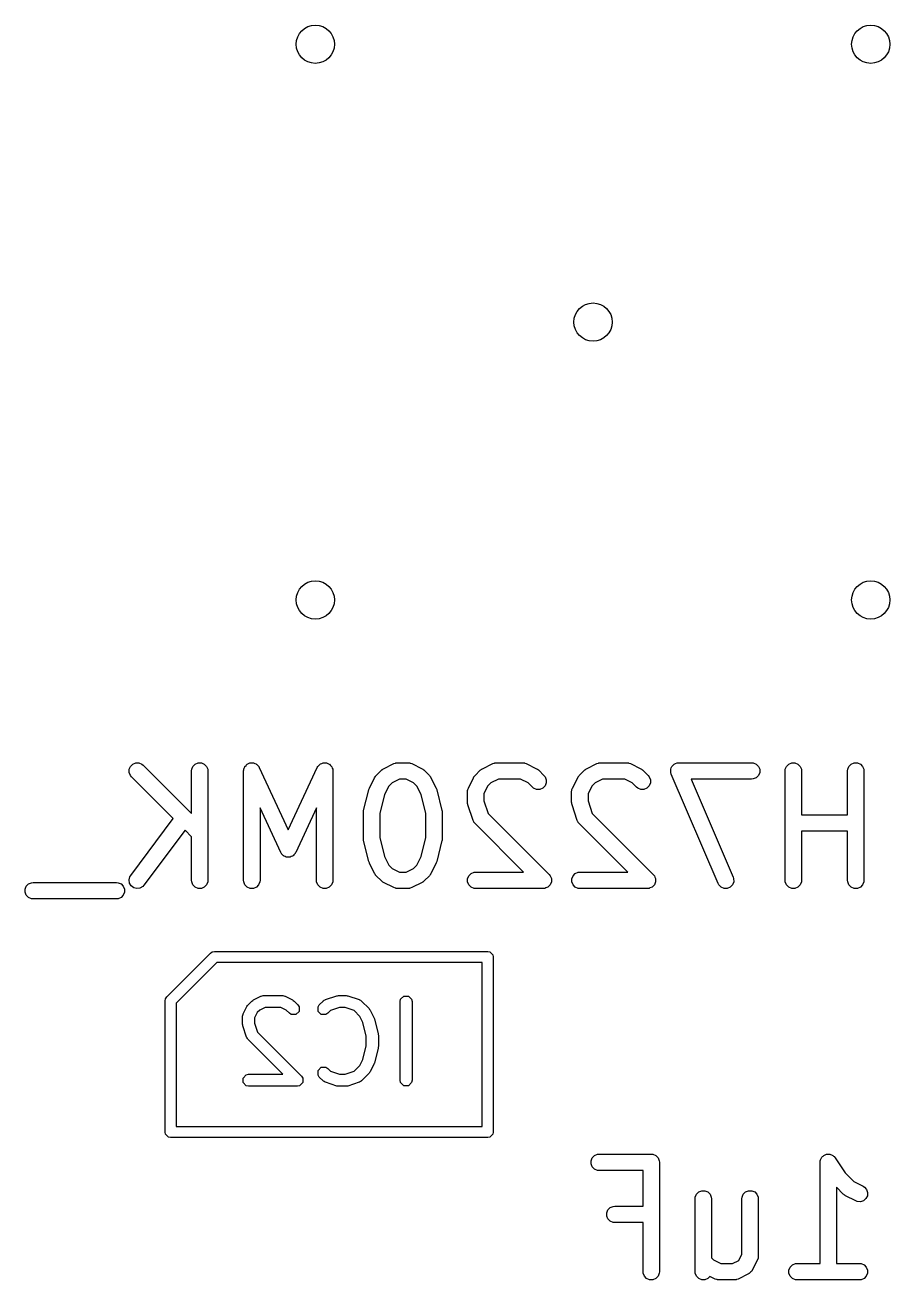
# Model space of a CAD drawing. Extents: x -0.11 to 0.86, y -0.11 to 1.31.
# Drawn here: x 0.1955 to 0.5069, y 0.8553 to 1.3069 of the extents above; entities that cross this region are included whole.
import ezdxf

# ---------------------------------------------------------------- set-up
doc = ezdxf.new("R2010")
doc.units = 0
doc.header["$MEASUREMENT"] = 0
doc.layers.add('BLACK', color=7, linetype='CONTINUOUS')

msp = doc.modelspace()

# ---------------------------------------------------------------- linework, layer by layer
at = {"layer": 'BLACK', "linetype": 'CONTINUOUS'}
for p, q in [((0.23299, 1.03904), (0.23343, 1.0401)), ((0.23299, 1.03789), (0.23299, 1.03904)), ((0.23343, 1.0401), (0.23424, 1.04092)), ((0.23424, 1.04092), (0.23531, 1.04136)), ((0.23531, 1.04136), (0.23646, 1.04136)), ((0.23646, 1.04136), (0.23752, 1.04092)), ((0.23752, 1.04092), (0.23797, 1.04055)), ((0.23797, 1.04055), (0.25543, 1.0231)), ((0.25543, 1.03846), (0.25549, 1.03904)), ((0.25549, 1.03904), (0.25593, 1.0401)), ((0.25593, 1.0401), (0.25674, 1.04092)), ((0.25674, 1.04092), (0.25781, 1.04136)), ((0.25781, 1.04136), (0.25896, 1.04136)), ((0.25896, 1.04136), (0.26002, 1.04092)), ((0.26002, 1.04092), (0.26084, 1.0401)), ((0.26084, 1.0401), (0.26128, 1.03904)), ((0.26128, 1.03904), (0.26133, 1.03846)), ((0.27418, 1.03846), (0.27421, 1.03884)), ((0.27421, 1.03891), (0.27422, 1.03895)), ((0.27421, 1.03884), (0.27421, 1.03891)), ((0.27422, 1.03895), (0.27423, 1.03904)), ((0.27423, 1.03904), (0.27443, 1.03951)), ((0.27443, 1.03951), (0.2746, 1.03999)), ((0.2746, 1.03999), (0.27465, 1.04004)), ((0.27465, 1.04004), (0.27467, 1.0401)), ((0.27467, 1.0401), (0.27504, 1.04047)), ((0.27504, 1.04047), (0.27538, 1.04084)), ((0.27538, 1.04084), (0.27544, 1.04087)), ((0.27544, 1.04087), (0.27549, 1.04092)), ((0.27549, 1.04092), (0.27596, 1.04112)), ((0.27596, 1.04112), (0.27643, 1.04133)), ((0.27643, 1.04133), (0.27649, 1.04133)), ((0.27649, 1.04133), (0.27655, 1.04136)), ((0.27655, 1.04136), (0.27707, 1.04136)), ((0.27707, 1.04136), (0.27758, 1.04138)), ((0.27758, 1.04138), (0.27764, 1.04136)), ((0.27764, 1.04136), (0.27771, 1.04136)), ((0.27771, 1.04136), (0.27818, 1.04116)), ((0.27818, 1.04116), (0.27866, 1.04099)), ((0.27866, 1.04099), (0.27871, 1.04094)), ((0.27871, 1.04094), (0.27877, 1.04092)), ((0.27877, 1.04092), (0.27913, 1.04056)), ((0.27913, 1.04056), (0.27951, 1.04021)), ((0.27951, 1.04021), (0.27956, 1.04013)), ((0.27956, 1.04013), (0.27958, 1.0401)), ((0.27958, 1.0401), (0.27961, 1.04004)), ((0.27961, 1.04004), (0.2798, 1.03971)), ((0.2798, 1.03971), (0.29025, 1.01732)), ((0.29025, 1.01732), (0.3007, 1.03971)), ((0.3007, 1.03971), (0.30089, 1.04004)), ((0.30089, 1.04004), (0.30092, 1.0401)), ((0.30092, 1.0401), (0.30095, 1.04013)), ((0.30095, 1.04013), (0.30099, 1.04021)), ((0.30099, 1.04021), (0.30137, 1.04056)), ((0.30137, 1.04056), (0.30174, 1.04092)), ((0.30174, 1.04092), (0.3018, 1.04094)), ((0.3018, 1.04094), (0.30184, 1.04099)), ((0.30184, 1.04099), (0.30233, 1.04116)), ((0.30233, 1.04116), (0.3028, 1.04136)), ((0.3028, 1.04136), (0.30287, 1.04136)), ((0.30287, 1.04136), (0.30293, 1.04138)), ((0.30293, 1.04138), (0.30344, 1.04136)), ((0.30344, 1.04136), (0.30395, 1.04136)), ((0.30395, 1.04136), (0.30401, 1.04133)), ((0.30401, 1.04133), (0.30408, 1.04133)), ((0.30408, 1.04133), (0.30454, 1.04111)), ((0.30454, 1.04111), (0.30502, 1.04092)), ((0.30502, 1.04092), (0.30506, 1.04087)), ((0.30506, 1.04087), (0.30512, 1.04084)), ((0.30512, 1.04084), (0.30547, 1.04047)), ((0.30547, 1.04047), (0.30583, 1.0401)), ((0.30583, 1.0401), (0.30586, 1.04004)), ((0.30586, 1.04004), (0.3059, 1.03999)), ((0.3059, 1.03999), (0.30608, 1.03951)), ((0.30608, 1.03951), (0.30627, 1.03904)), ((0.30627, 1.03904), (0.30628, 1.03895)), ((0.30628, 1.03895), (0.30629, 1.03891)), ((0.30629, 1.03891), (0.30629, 1.03884)), ((0.30629, 1.03884), (0.30633, 1.03846)), ((0.32378, 1.03868), (0.32401, 1.03886)), ((0.32401, 1.03886), (0.32406, 1.03892)), ((0.32406, 1.03892), (0.32415, 1.03898)), ((0.32415, 1.03898), (0.32423, 1.03904)), ((0.32423, 1.03904), (0.3243, 1.03907)), ((0.3243, 1.03907), (0.32455, 1.03923)), ((0.32455, 1.03923), (0.3283, 1.0411)), ((0.3283, 1.0411), (0.32884, 1.04131)), ((0.32884, 1.04131), (0.32895, 1.04132)), ((0.32895, 1.04132), (0.32905, 1.04136)), ((0.32905, 1.04136), (0.32962, 1.04142)), ((0.32962, 1.04142), (0.33337, 1.04142)), ((0.33337, 1.04142), (0.33395, 1.04136)), ((0.33395, 1.04136), (0.33405, 1.04132)), ((0.33405, 1.04132), (0.33415, 1.04131)), ((0.33415, 1.04131), (0.33469, 1.0411)), ((0.33469, 1.0411), (0.33844, 1.03923)), ((0.33844, 1.03923), (0.33869, 1.03907)), ((0.33869, 1.03907), (0.33876, 1.03904)), ((0.33876, 1.03904), (0.33884, 1.03898)), ((0.33884, 1.03898), (0.33893, 1.03892)), ((0.33893, 1.03892), (0.33898, 1.03886)), ((0.33898, 1.03886), (0.33921, 1.03868)), ((0.35941, 1.03868), (0.35963, 1.03886)), ((0.35963, 1.03886), (0.35968, 1.03892)), ((0.35968, 1.03892), (0.35977, 1.03898)), ((0.35977, 1.03898), (0.35985, 1.03904)), ((0.35985, 1.03904), (0.35992, 1.03907)), ((0.35992, 1.03907), (0.36017, 1.03923)), ((0.36017, 1.03923), (0.36392, 1.0411)), ((0.36392, 1.0411), (0.36446, 1.04131)), ((0.36446, 1.04131), (0.36457, 1.04132)), ((0.36457, 1.04132), (0.36467, 1.04136)), ((0.36467, 1.04136), (0.36524, 1.04142)), ((0.36524, 1.04142), (0.37462, 1.04142)), ((0.37462, 1.04142), (0.37519, 1.04136)), ((0.37519, 1.04136), (0.37529, 1.04132)), ((0.37529, 1.04132), (0.3754, 1.04131)), ((0.3754, 1.04131), (0.37594, 1.0411)), ((0.37594, 1.0411), (0.37969, 1.03923)), ((0.37969, 1.03923), (0.37993, 1.03907)), ((0.37993, 1.03907), (0.38001, 1.03904)), ((0.38001, 1.03904), (0.38009, 1.03898)), ((0.38009, 1.03898), (0.38018, 1.03892)), ((0.38018, 1.03892), (0.38023, 1.03886)), ((0.38023, 1.03886), (0.38045, 1.03868)), ((0.3969, 1.03868), (0.39713, 1.03886)), ((0.39713, 1.03886), (0.39718, 1.03892)), ((0.39718, 1.03892), (0.39727, 1.03898)), ((0.39727, 1.03898), (0.39735, 1.03904)), ((0.39735, 1.03904), (0.39742, 1.03907)), ((0.39742, 1.03907), (0.39767, 1.03923)), ((0.39767, 1.03923), (0.40142, 1.0411)), ((0.40142, 1.0411), (0.40196, 1.04131)), ((0.40196, 1.04131), (0.40206, 1.04132)), ((0.40206, 1.04132), (0.40216, 1.04136)), ((0.40216, 1.04136), (0.40274, 1.04142)), ((0.40274, 1.04142), (0.41211, 1.04142)), ((0.41211, 1.04142), (0.41269, 1.04136)), ((0.41269, 1.04136), (0.41279, 1.04132)), ((0.41279, 1.04132), (0.41289, 1.04131)), ((0.41289, 1.04131), (0.41343, 1.0411)), ((0.41343, 1.0411), (0.41718, 1.03923)), ((0.41718, 1.03923), (0.41743, 1.03907)), ((0.41743, 1.03907), (0.4175, 1.03904)), ((0.4175, 1.03904), (0.41758, 1.03898)), ((0.41758, 1.03898), (0.41767, 1.03892)), ((0.41767, 1.03892), (0.41772, 1.03886)), ((0.41772, 1.03886), (0.41795, 1.03868)), ((0.42796, 1.03904), (0.42818, 1.03956)), ((0.42796, 1.03902), (0.42796, 1.03904)), ((0.42796, 1.039), (0.42796, 1.03902)), ((0.42796, 1.03845), (0.42796, 1.039)), ((0.42818, 1.03956), (0.42838, 1.04007)), ((0.42838, 1.04007), (0.4284, 1.04009)), ((0.4284, 1.0401), (0.4288, 1.0405)), ((0.4284, 1.04009), (0.4284, 1.0401)), ((0.4288, 1.0405), (0.42919, 1.0409)), ((0.42919, 1.0409), (0.42921, 1.04091)), ((0.42921, 1.04091), (0.42922, 1.04092)), ((0.42922, 1.04092), (0.42974, 1.04113)), ((0.42974, 1.04113), (0.43025, 1.04135)), ((0.43025, 1.04135), (0.43027, 1.04135)), ((0.43027, 1.04135), (0.43028, 1.04136)), ((0.43028, 1.04136), (0.43086, 1.04142)), ((0.43086, 1.04142), (0.45711, 1.04142)), ((0.45711, 1.04142), (0.45768, 1.04136)), ((0.45768, 1.04136), (0.45875, 1.04092)), ((0.45875, 1.04092), (0.45956, 1.0401)), ((0.45956, 1.0401), (0.46, 1.03904)), ((0.46, 1.03904), (0.46, 1.03789)), ((0.46915, 1.03846), (0.46921, 1.03904)), ((0.46921, 1.03904), (0.46965, 1.0401)), ((0.46965, 1.0401), (0.47046, 1.04092)), ((0.47046, 1.04092), (0.47153, 1.04136)), ((0.47153, 1.04136), (0.47268, 1.04136)), ((0.47268, 1.04136), (0.47375, 1.04092)), ((0.47375, 1.04092), (0.47456, 1.0401)), ((0.47456, 1.0401), (0.475, 1.03904)), ((0.475, 1.03904), (0.47506, 1.03846)), ((0.49165, 1.03846), (0.49171, 1.03904)), ((0.49171, 1.03904), (0.49215, 1.0401)), ((0.49215, 1.0401), (0.49296, 1.04092)), ((0.49296, 1.04092), (0.49403, 1.04136)), ((0.49403, 1.04136), (0.49518, 1.04136)), ((0.49518, 1.04136), (0.49624, 1.04092)), ((0.49624, 1.04092), (0.49706, 1.0401)), ((0.49706, 1.0401), (0.4975, 1.03904)), ((0.4975, 1.03904), (0.49755, 1.03846)), ((0.23343, 1.03682), (0.23299, 1.03789)), ((0.2338, 1.03638), (0.23343, 1.03682)), ((0.24886, 1.02131), (0.2338, 1.03638)), ((0.25543, 1.0231), (0.25543, 1.03846)), ((0.26133, 1.03846), (0.26133, 0.99909)), ((0.27418, 0.99909), (0.27418, 1.03846)), ((0.30633, 1.03846), (0.30633, 0.99909)), ((0.31948, 1.03229), (0.32136, 1.03603)), ((0.32136, 1.03603), (0.32151, 1.03628)), ((0.32151, 1.03628), (0.32154, 1.03635)), ((0.32154, 1.03635), (0.32161, 1.03644)), ((0.32161, 1.03644), (0.32167, 1.03652)), ((0.32167, 1.03652), (0.32172, 1.03658)), ((0.32172, 1.03658), (0.32191, 1.0368)), ((0.32191, 1.0368), (0.32378, 1.03868)), ((0.33032, 1.03551), (0.32762, 1.03416)), ((0.33267, 1.03551), (0.33032, 1.03551)), ((0.33537, 1.03416), (0.33267, 1.03551)), ((0.33921, 1.03868), (0.34108, 1.0368)), ((0.34108, 1.0368), (0.34127, 1.03658)), ((0.34127, 1.03658), (0.34133, 1.03652)), ((0.34133, 1.03652), (0.34138, 1.03644)), ((0.34138, 1.03644), (0.34145, 1.03635)), ((0.34145, 1.03635), (0.34148, 1.03628)), ((0.34148, 1.03628), (0.34164, 1.03603)), ((0.34164, 1.03603), (0.34351, 1.03229)), ((0.3551, 1.03229), (0.35698, 1.03603)), ((0.35698, 1.03603), (0.35713, 1.03628)), ((0.35713, 1.03628), (0.35716, 1.03635)), ((0.35716, 1.03635), (0.35723, 1.03644)), ((0.35723, 1.03644), (0.35729, 1.03652)), ((0.35729, 1.03652), (0.35734, 1.03658)), ((0.35734, 1.03658), (0.35753, 1.0368)), ((0.35753, 1.0368), (0.35941, 1.03868)), ((0.36594, 1.03551), (0.36324, 1.03416)), ((0.37392, 1.03551), (0.36594, 1.03551)), ((0.37662, 1.03416), (0.37392, 1.03551)), ((0.38045, 1.03868), (0.38233, 1.0368)), ((0.38233, 1.0368), (0.3827, 1.03635)), ((0.3827, 1.03635), (0.38314, 1.03529)), ((0.38314, 1.03529), (0.38314, 1.03414)), ((0.3926, 1.03229), (0.39447, 1.03603)), ((0.39447, 1.03603), (0.39463, 1.03628)), ((0.39463, 1.03628), (0.39466, 1.03635)), ((0.39466, 1.03635), (0.39473, 1.03644)), ((0.39473, 1.03644), (0.39478, 1.03652)), ((0.39478, 1.03652), (0.39484, 1.03658)), ((0.39484, 1.03658), (0.39503, 1.0368)), ((0.39503, 1.0368), (0.3969, 1.03868)), ((0.40344, 1.03551), (0.40074, 1.03416)), ((0.41142, 1.03551), (0.40344, 1.03551)), ((0.41411, 1.03416), (0.41142, 1.03551)), ((0.41795, 1.03868), (0.41982, 1.0368)), ((0.41982, 1.0368), (0.42019, 1.03635)), ((0.42019, 1.03635), (0.42063, 1.03529)), ((0.42063, 1.03529), (0.42063, 1.03414)), ((0.42796, 1.03789), (0.42796, 1.03845)), ((0.42797, 1.03787), (0.42796, 1.03789)), ((0.42797, 1.03785), (0.42797, 1.03787)), ((0.42815, 1.0373), (0.42797, 1.03785)), ((0.44502, 0.99793), (0.42815, 1.0373)), ((0.45711, 1.03551), (0.43534, 1.03551)), ((0.43534, 1.03551), (0.45045, 1.00026)), ((0.45768, 1.03557), (0.45711, 1.03551)), ((0.45875, 1.03601), (0.45768, 1.03557)), ((0.45956, 1.03682), (0.45875, 1.03601)), ((0.46, 1.03789), (0.45956, 1.03682)), ((0.46915, 0.99909), (0.46915, 1.03846)), ((0.47506, 1.03846), (0.47506, 1.02267)), ((0.49165, 1.02267), (0.49165, 1.03846)), ((0.49755, 1.03846), (0.49755, 0.99909)), ((0.31738, 1.02418), (0.31926, 1.03168)), ((0.31926, 1.03168), (0.31927, 1.03172)), ((0.31927, 1.03172), (0.31928, 1.03174)), ((0.31928, 1.03174), (0.31937, 1.03198)), ((0.31937, 1.03198), (0.31945, 1.03223)), ((0.31945, 1.03223), (0.31947, 1.03224)), ((0.31947, 1.03224), (0.31948, 1.03229)), ((0.32491, 1.02993), (0.3232, 1.0231)), ((0.32642, 1.03297), (0.32491, 1.02993)), ((0.32762, 1.03416), (0.32642, 1.03297)), ((0.33657, 1.03297), (0.33537, 1.03416)), ((0.33808, 1.02993), (0.33657, 1.03297)), ((0.33979, 1.0231), (0.33808, 1.02993)), ((0.34351, 1.03229), (0.34353, 1.03224)), ((0.34353, 1.03224), (0.34354, 1.03223)), ((0.34354, 1.03223), (0.34363, 1.03198)), ((0.34363, 1.03198), (0.34372, 1.03174)), ((0.34372, 1.03174), (0.34372, 1.03172)), ((0.34372, 1.03172), (0.34374, 1.03168)), ((0.34374, 1.03168), (0.34561, 1.02418)), ((0.35479, 1.03096), (0.35485, 1.03154)), ((0.35479, 1.02722), (0.35479, 1.03096)), ((0.35485, 1.03154), (0.35489, 1.03164)), ((0.35489, 1.03164), (0.3549, 1.03174)), ((0.3549, 1.03174), (0.3551, 1.03229)), ((0.36205, 1.03297), (0.3607, 1.03027)), ((0.3607, 1.03027), (0.3607, 1.02769)), ((0.36324, 1.03416), (0.36205, 1.03297)), ((0.37815, 1.03263), (0.37662, 1.03416)), ((0.3786, 1.03226), (0.37815, 1.03263)), ((0.37966, 1.03182), (0.3786, 1.03226)), ((0.38082, 1.03182), (0.37966, 1.03182)), ((0.38188, 1.03226), (0.38082, 1.03182)), ((0.3827, 1.03307), (0.38188, 1.03226)), ((0.38314, 1.03414), (0.3827, 1.03307)), ((0.39229, 1.03096), (0.39234, 1.03154)), ((0.39229, 1.02722), (0.39229, 1.03096)), ((0.39234, 1.03154), (0.39238, 1.03164)), ((0.39238, 1.03164), (0.39239, 1.03174)), ((0.39239, 1.03174), (0.3926, 1.03229)), ((0.39954, 1.03297), (0.39819, 1.03027)), ((0.39819, 1.03027), (0.39819, 1.02769)), ((0.40074, 1.03416), (0.39954, 1.03297)), ((0.41565, 1.03263), (0.41411, 1.03416)), ((0.4161, 1.03226), (0.41565, 1.03263)), ((0.41716, 1.03182), (0.4161, 1.03226)), ((0.41831, 1.03182), (0.41716, 1.03182)), ((0.41938, 1.03226), (0.41831, 1.03182)), ((0.42019, 1.03307), (0.41938, 1.03226)), ((0.42063, 1.03414), (0.42019, 1.03307)), ((0.28758, 1.00909), (0.28008, 1.02515)), ((0.28008, 1.02515), (0.28008, 0.99909)), ((0.30042, 1.02515), (0.29293, 1.00909)), ((0.30042, 0.99909), (0.30042, 1.02515)), ((0.35482, 1.02692), (0.35479, 1.02722)), ((0.35481, 1.02685), (0.35482, 1.02692)), ((0.35484, 1.02674), (0.35481, 1.02685)), ((0.35485, 1.02664), (0.35484, 1.02674)), ((0.35488, 1.02657), (0.35485, 1.02664)), ((0.35494, 1.02628), (0.35488, 1.02657)), ((0.35682, 1.02066), (0.35494, 1.02628)), ((0.3607, 1.02769), (0.3622, 1.02319)), ((0.39232, 1.02692), (0.39229, 1.02722)), ((0.39231, 1.02685), (0.39232, 1.02692)), ((0.39233, 1.02674), (0.39231, 1.02685)), ((0.39234, 1.02664), (0.39233, 1.02674)), ((0.39237, 1.02657), (0.39234, 1.02664)), ((0.39244, 1.02628), (0.39237, 1.02657)), ((0.39431, 1.02066), (0.39244, 1.02628)), ((0.39819, 1.02769), (0.39969, 1.02319)), ((0.23352, 1.00087), (0.24886, 1.02131)), ((0.3173, 1.02361), (0.31733, 1.02382)), ((0.31731, 1.02357), (0.3173, 1.02361)), ((0.3173, 1.02347), (0.31731, 1.02357)), ((0.3173, 1.01409), (0.3173, 1.02347)), ((0.31733, 1.02382), (0.31735, 1.02404)), ((0.31735, 1.02404), (0.31737, 1.02408)), ((0.31737, 1.02408), (0.31738, 1.02418)), ((0.3232, 1.0231), (0.3232, 1.01446)), ((0.33979, 1.01446), (0.33979, 1.0231)), ((0.34561, 1.02418), (0.34563, 1.02408)), ((0.34563, 1.02408), (0.34564, 1.02404)), ((0.34564, 1.02404), (0.34566, 1.02382)), ((0.34566, 1.02382), (0.34569, 1.02361)), ((0.34569, 1.02361), (0.34569, 1.02357)), ((0.34569, 1.02357), (0.3457, 1.02347)), ((0.3457, 1.02347), (0.3457, 1.01409)), ((0.35705, 1.02013), (0.35682, 1.02066)), ((0.3622, 1.02319), (0.3842, 1.00118)), ((0.39455, 1.02013), (0.39431, 1.02066)), ((0.39969, 1.02319), (0.4217, 1.00118)), ((0.47506, 1.02267), (0.49165, 1.02267)), ((0.25308, 1.0171), (0.23825, 0.99732)), ((0.25543, 1.01474), (0.25308, 1.0171)), ((0.35712, 1.02005), (0.35705, 1.02013)), ((0.35716, 1.01995), (0.35712, 1.02005)), ((0.35753, 1.0195), (0.35716, 1.01995)), ((0.37499, 1.00205), (0.35753, 1.0195)), ((0.39462, 1.02005), (0.39455, 1.02013)), ((0.39466, 1.01995), (0.39462, 1.02005)), ((0.39503, 1.0195), (0.39466, 1.01995)), ((0.41248, 1.00205), (0.39503, 1.0195)), ((0.49165, 1.01676), (0.47506, 1.01676)), ((0.47506, 1.01676), (0.47506, 0.99909)), ((0.49165, 0.99909), (0.49165, 1.01676)), ((0.25543, 0.99909), (0.25543, 1.01474)), ((0.31731, 1.01399), (0.3173, 1.01409)), ((0.3173, 1.01395), (0.31731, 1.01399)), ((0.31733, 1.01373), (0.3173, 1.01395)), ((0.31735, 1.01352), (0.31733, 1.01373)), ((0.31737, 1.01348), (0.31735, 1.01352)), ((0.31738, 1.01338), (0.31737, 1.01348)), ((0.31926, 1.00588), (0.31738, 1.01338)), ((0.3232, 1.01446), (0.32491, 1.00762)), ((0.33808, 1.00762), (0.33979, 1.01446)), ((0.34561, 1.01338), (0.34374, 1.00588)), ((0.34563, 1.01348), (0.34561, 1.01338)), ((0.34564, 1.01352), (0.34563, 1.01348)), ((0.34566, 1.01373), (0.34564, 1.01352)), ((0.34569, 1.01395), (0.34566, 1.01373)), ((0.3457, 1.01409), (0.34569, 1.01399)), ((0.34569, 1.01399), (0.34569, 1.01395)), ((0.2877, 1.00888), (0.28758, 1.00909)), ((0.28773, 1.00881), (0.2877, 1.00888)), ((0.28777, 1.00876), (0.28773, 1.00881)), ((0.28787, 1.0086), (0.28777, 1.00876)), ((0.2882, 1.00829), (0.28787, 1.0086)), ((0.28851, 1.00796), (0.2882, 1.00829)), ((0.28862, 1.00791), (0.28851, 1.00796)), ((0.28872, 1.00782), (0.28862, 1.00791)), ((0.28914, 1.00766), (0.28872, 1.00782)), ((0.28955, 1.00747), (0.28914, 1.00766)), ((0.28968, 1.00747), (0.28955, 1.00747)), ((0.2898, 1.00742), (0.28968, 1.00747)), ((0.29025, 1.00744), (0.2898, 1.00742)), ((0.2907, 1.00742), (0.29025, 1.00744)), ((0.29082, 1.00747), (0.2907, 1.00742)), ((0.29096, 1.00747), (0.29082, 1.00747)), ((0.29136, 1.00766), (0.29096, 1.00747)), ((0.29178, 1.00782), (0.29136, 1.00766)), ((0.29188, 1.00791), (0.29178, 1.00782)), ((0.292, 1.00796), (0.29188, 1.00791)), ((0.2923, 1.00829), (0.292, 1.00796)), ((0.29263, 1.0086), (0.2923, 1.00829)), ((0.29273, 1.00876), (0.29263, 1.0086)), ((0.29278, 1.00881), (0.29273, 1.00876)), ((0.2928, 1.00888), (0.29278, 1.00881)), ((0.29293, 1.00909), (0.2928, 1.00888)), ((0.32491, 1.00762), (0.32642, 1.00459)), ((0.33657, 1.00459), (0.33808, 1.00762)), ((0.31927, 1.00583), (0.31926, 1.00588)), ((0.31928, 1.00581), (0.31927, 1.00583)), ((0.31937, 1.00557), (0.31928, 1.00581)), ((0.31945, 1.00533), (0.31937, 1.00557)), ((0.31947, 1.00531), (0.31945, 1.00533)), ((0.31948, 1.00527), (0.31947, 1.00531)), ((0.32136, 1.00152), (0.31948, 1.00527)), ((0.32642, 1.00459), (0.32762, 1.0034)), ((0.32762, 1.0034), (0.33032, 1.00205)), ((0.33267, 1.00205), (0.33537, 1.0034)), ((0.33537, 1.0034), (0.33657, 1.00459)), ((0.34351, 1.00527), (0.34164, 1.00152)), ((0.34353, 1.00531), (0.34351, 1.00527)), ((0.34354, 1.00533), (0.34353, 1.00531)), ((0.34363, 1.00557), (0.34354, 1.00533)), ((0.34372, 1.00581), (0.34363, 1.00557)), ((0.34374, 1.00588), (0.34372, 1.00583)), ((0.34372, 1.00583), (0.34372, 1.00581)), ((0.19675, 0.9978), (0.19781, 0.99824)), ((0.19781, 0.99824), (0.19839, 0.9983)), ((0.19839, 0.9983), (0.22839, 0.9983)), ((0.22839, 0.9983), (0.22896, 0.99824)), ((0.22896, 0.99824), (0.23003, 0.9978)), ((0.23294, 0.99925), (0.23322, 1.00037)), ((0.2331, 0.99811), (0.23294, 0.99925)), ((0.23369, 0.99712), (0.2331, 0.99811)), ((0.23322, 1.00037), (0.23352, 1.00087)), ((0.25549, 0.99852), (0.25543, 0.99909)), ((0.25593, 0.99745), (0.25549, 0.99852)), ((0.26128, 0.99852), (0.26084, 0.99745)), ((0.26133, 0.99909), (0.26128, 0.99852)), ((0.27423, 0.99852), (0.27418, 0.99909)), ((0.27467, 0.99745), (0.27423, 0.99852)), ((0.28003, 0.99852), (0.27958, 0.99745)), ((0.28008, 0.99909), (0.28003, 0.99852)), ((0.30048, 0.99852), (0.30042, 0.99909)), ((0.30092, 0.99745), (0.30048, 0.99852)), ((0.30627, 0.99852), (0.30583, 0.99745)), ((0.30633, 0.99909), (0.30627, 0.99852)), ((0.32151, 1.00127), (0.32136, 1.00152)), ((0.32154, 1.0012), (0.32151, 1.00127)), ((0.32161, 1.00112), (0.32154, 1.0012)), ((0.32167, 1.00103), (0.32161, 1.00112)), ((0.32172, 1.00098), (0.32167, 1.00103)), ((0.32191, 1.00076), (0.32172, 1.00098)), ((0.32378, 0.99888), (0.32191, 1.00076)), ((0.32401, 0.99869), (0.32378, 0.99888)), ((0.32406, 0.99864), (0.32401, 0.99869)), ((0.32415, 0.99858), (0.32406, 0.99864)), ((0.32423, 0.99851), (0.32415, 0.99858)), ((0.3243, 0.99848), (0.32423, 0.99851)), ((0.32455, 0.99833), (0.3243, 0.99848)), ((0.3283, 0.99645), (0.32455, 0.99833)), ((0.33032, 1.00205), (0.33267, 1.00205)), ((0.33844, 0.99833), (0.33469, 0.99645)), ((0.33869, 0.99848), (0.33844, 0.99833)), ((0.33876, 0.99851), (0.33869, 0.99848)), ((0.33884, 0.99858), (0.33876, 0.99851)), ((0.33893, 0.99864), (0.33884, 0.99858)), ((0.33898, 0.99869), (0.33893, 0.99864)), ((0.33921, 0.99888), (0.33898, 0.99869)), ((0.34108, 1.00076), (0.33921, 0.99888)), ((0.34127, 1.00098), (0.34108, 1.00076)), ((0.34133, 1.00103), (0.34127, 1.00098)), ((0.34138, 1.00112), (0.34133, 1.00103)), ((0.34145, 1.0012), (0.34138, 1.00112)), ((0.34148, 1.00127), (0.34145, 1.0012)), ((0.34164, 1.00152), (0.34148, 1.00127)), ((0.35485, 0.99967), (0.35529, 1.00073)), ((0.35485, 0.99852), (0.35485, 0.99967)), ((0.35529, 0.99745), (0.35485, 0.99852)), ((0.35529, 1.00073), (0.3561, 1.00155)), ((0.3561, 1.00155), (0.35717, 1.00199)), ((0.35717, 1.00199), (0.35774, 1.00205)), ((0.35774, 1.00205), (0.37499, 1.00205)), ((0.3842, 1.00118), (0.38457, 1.00073)), ((0.38457, 1.00073), (0.38477, 1.00026)), ((0.38501, 0.99852), (0.38457, 0.99745)), ((0.38477, 1.00026), (0.385, 0.99971)), ((0.385, 0.99971), (0.38501, 0.99967)), ((0.38501, 0.99967), (0.38501, 0.99852)), ((0.39234, 0.99967), (0.39278, 1.00073)), ((0.39234, 0.99852), (0.39234, 0.99967)), ((0.39278, 0.99745), (0.39234, 0.99852)), ((0.39278, 1.00073), (0.3936, 1.00155)), ((0.3936, 1.00155), (0.39466, 1.00199)), ((0.39466, 1.00199), (0.39524, 1.00205)), ((0.39524, 1.00205), (0.41248, 1.00205)), ((0.4217, 1.00118), (0.42207, 1.00073)), ((0.42207, 1.00073), (0.42226, 1.00026)), ((0.42251, 0.99852), (0.42207, 0.99745)), ((0.42226, 1.00026), (0.42249, 0.99971)), ((0.42249, 0.99971), (0.42251, 0.99967)), ((0.42251, 0.99967), (0.42251, 0.99852)), ((0.45064, 0.99855), (0.45021, 0.99748)), ((0.45045, 1.00026), (0.45062, 0.99971)), ((0.45062, 0.99971), (0.45064, 0.99855)), ((0.46921, 0.99852), (0.46915, 0.99909)), ((0.46965, 0.99745), (0.46921, 0.99852)), ((0.475, 0.99852), (0.47456, 0.99745)), ((0.47506, 0.99909), (0.475, 0.99852)), ((0.49171, 0.99852), (0.49165, 0.99909)), ((0.49215, 0.99745), (0.49171, 0.99852)), ((0.4975, 0.99852), (0.49706, 0.99745)), ((0.49755, 0.99909), (0.4975, 0.99852)), ((0.19549, 0.99592), (0.19593, 0.99698)), ((0.19549, 0.99477), (0.19549, 0.99592)), ((0.19593, 0.9937), (0.19549, 0.99477)), ((0.19593, 0.99698), (0.19675, 0.9978)), ((0.19675, 0.99289), (0.19593, 0.9937)), ((0.23003, 0.9978), (0.23084, 0.99698)), ((0.23084, 0.9937), (0.23003, 0.99289)), ((0.23084, 0.99698), (0.23128, 0.99592)), ((0.23128, 0.99477), (0.23084, 0.9937)), ((0.23128, 0.99592), (0.23128, 0.99477)), ((0.23461, 0.99643), (0.23369, 0.99712)), ((0.23572, 0.99615), (0.23461, 0.99643)), ((0.23686, 0.99631), (0.23572, 0.99615)), ((0.23786, 0.9969), (0.23686, 0.99631)), ((0.23825, 0.99732), (0.23786, 0.9969)), ((0.25674, 0.99664), (0.25593, 0.99745)), ((0.25781, 0.9962), (0.25674, 0.99664)), ((0.25896, 0.9962), (0.25781, 0.9962)), ((0.26002, 0.99664), (0.25896, 0.9962)), ((0.26084, 0.99745), (0.26002, 0.99664)), ((0.27549, 0.99664), (0.27467, 0.99745)), ((0.27655, 0.9962), (0.27549, 0.99664)), ((0.27771, 0.9962), (0.27655, 0.9962)), ((0.27877, 0.99664), (0.27771, 0.9962)), ((0.27958, 0.99745), (0.27877, 0.99664)), ((0.30174, 0.99664), (0.30092, 0.99745)), ((0.3028, 0.9962), (0.30174, 0.99664)), ((0.30395, 0.9962), (0.3028, 0.9962)), ((0.30502, 0.99664), (0.30395, 0.9962)), ((0.30583, 0.99745), (0.30502, 0.99664)), ((0.32884, 0.99625), (0.3283, 0.99645)), ((0.32895, 0.99624), (0.32884, 0.99625)), ((0.32905, 0.9962), (0.32895, 0.99624)), ((0.32962, 0.99614), (0.32905, 0.9962)), ((0.33337, 0.99614), (0.32962, 0.99614)), ((0.33395, 0.9962), (0.33337, 0.99614)), ((0.33405, 0.99624), (0.33395, 0.9962)), ((0.33415, 0.99625), (0.33405, 0.99624)), ((0.33469, 0.99645), (0.33415, 0.99625)), ((0.3561, 0.99664), (0.35529, 0.99745)), ((0.35717, 0.9962), (0.3561, 0.99664)), ((0.35774, 0.99614), (0.35717, 0.9962)), ((0.38212, 0.99614), (0.35774, 0.99614)), ((0.38269, 0.9962), (0.38212, 0.99614)), ((0.383, 0.99633), (0.38269, 0.9962)), ((0.38376, 0.99664), (0.383, 0.99633)), ((0.38457, 0.99745), (0.38376, 0.99664)), ((0.3936, 0.99664), (0.39278, 0.99745)), ((0.39466, 0.9962), (0.3936, 0.99664)), ((0.39524, 0.99614), (0.39466, 0.9962)), ((0.41961, 0.99614), (0.39524, 0.99614)), ((0.42019, 0.9962), (0.41961, 0.99614)), ((0.4205, 0.99633), (0.42019, 0.9962)), ((0.42125, 0.99664), (0.4205, 0.99633)), ((0.42207, 0.99745), (0.42125, 0.99664)), ((0.4453, 0.99742), (0.44502, 0.99793)), ((0.44612, 0.99662), (0.4453, 0.99742)), ((0.44719, 0.99619), (0.44612, 0.99662)), ((0.44834, 0.9962), (0.44719, 0.99619)), ((0.4494, 0.99666), (0.44834, 0.9962)), ((0.45021, 0.99748), (0.4494, 0.99666)), ((0.47046, 0.99664), (0.46965, 0.99745)), ((0.47153, 0.9962), (0.47046, 0.99664)), ((0.47268, 0.9962), (0.47153, 0.9962)), ((0.47375, 0.99664), (0.47268, 0.9962)), ((0.47456, 0.99745), (0.47375, 0.99664)), ((0.49296, 0.99664), (0.49215, 0.99745)), ((0.49403, 0.9962), (0.49296, 0.99664)), ((0.49518, 0.9962), (0.49403, 0.9962)), ((0.49624, 0.99664), (0.49518, 0.9962)), ((0.49706, 0.99745), (0.49624, 0.99664)), ((0.19781, 0.99245), (0.19675, 0.99289)), ((0.19839, 0.99239), (0.19781, 0.99245)), ((0.22839, 0.99239), (0.19839, 0.99239)), ((0.22896, 0.99245), (0.22839, 0.99239)), ((0.23003, 0.99289), (0.22896, 0.99245)), ((0.24652, 0.95714), (0.26227, 0.97289)), ((0.26227, 0.97289), (0.26291, 0.97331)), ((0.26291, 0.97331), (0.26366, 0.97346)), ((0.26291, 0.97331), (0.26291, 0.97331)), ((0.26366, 0.97346), (0.36209, 0.97346)), ((0.36209, 0.97346), (0.36284, 0.97331)), ((0.36284, 0.97331), (0.36391, 0.97225)), ((0.36391, 0.97225), (0.36406, 0.9715)), ((0.36406, 0.9715), (0.36406, 0.9085)), ((0.26448, 0.96953), (0.24988, 0.95493)), ((0.36012, 0.96953), (0.26448, 0.96953)), ((0.36012, 0.91047), (0.36012, 0.96953)), ((0.28041, 0.95739), (0.28051, 0.95742)), ((0.28051, 0.95742), (0.28055, 0.95746)), ((0.28055, 0.95746), (0.28089, 0.95753)), ((0.28089, 0.95753), (0.28122, 0.95762)), ((0.28122, 0.95762), (0.28127, 0.9576)), ((0.28127, 0.9576), (0.28138, 0.95762)), ((0.28138, 0.95762), (0.28813, 0.95762)), ((0.28813, 0.95762), (0.28823, 0.9576)), ((0.28823, 0.9576), (0.28828, 0.95762)), ((0.28828, 0.95762), (0.28862, 0.95753)), ((0.28862, 0.95753), (0.28896, 0.95746)), ((0.28896, 0.95746), (0.28899, 0.95742)), ((0.28899, 0.95742), (0.2891, 0.95739)), ((0.30364, 0.95616), (0.30769, 0.95751)), ((0.30769, 0.95751), (0.30803, 0.95756)), ((0.30803, 0.95756), (0.30837, 0.95762)), ((0.30837, 0.95762), (0.31107, 0.95762)), ((0.31107, 0.95762), (0.31141, 0.95756)), ((0.31141, 0.95756), (0.31176, 0.95751)), ((0.31176, 0.95751), (0.31581, 0.95616)), ((0.33067, 0.95629), (0.33184, 0.95746)), ((0.33184, 0.95746), (0.3335, 0.95746)), ((0.3335, 0.95746), (0.33467, 0.95629)), ((0.24594, 0.95575), (0.24609, 0.9565)), ((0.24594, 0.9085), (0.24594, 0.95575)), ((0.24609, 0.9565), (0.24652, 0.95714)), ((0.24988, 0.95493), (0.24988, 0.91047)), ((0.27404, 0.95103), (0.27539, 0.95373)), ((0.27539, 0.95373), (0.2756, 0.954)), ((0.2756, 0.954), (0.2758, 0.95429)), ((0.2758, 0.95429), (0.27715, 0.95564)), ((0.27715, 0.95564), (0.27744, 0.95583)), ((0.27744, 0.95583), (0.27771, 0.95604)), ((0.27771, 0.95604), (0.28041, 0.95739)), ((0.28189, 0.95329), (0.27996, 0.95233)), ((0.28762, 0.95329), (0.28189, 0.95329)), ((0.28954, 0.95233), (0.28762, 0.95329)), ((0.2891, 0.95739), (0.2918, 0.95604)), ((0.2918, 0.95604), (0.29207, 0.95583)), ((0.29207, 0.95583), (0.29236, 0.95564)), ((0.29236, 0.95564), (0.29371, 0.95429)), ((0.29371, 0.95429), (0.29418, 0.95359)), ((0.29418, 0.95359), (0.29418, 0.95193)), ((0.30097, 0.95359), (0.30144, 0.95429)), ((0.30097, 0.95193), (0.30097, 0.95359)), ((0.30144, 0.95429), (0.30279, 0.95564)), ((0.30279, 0.95564), (0.30288, 0.9557)), ((0.30288, 0.9557), (0.30291, 0.95574)), ((0.30291, 0.95574), (0.30321, 0.95592)), ((0.30321, 0.95592), (0.3035, 0.95611)), ((0.3035, 0.95611), (0.30355, 0.95611)), ((0.30355, 0.95611), (0.30364, 0.95616)), ((0.30873, 0.95329), (0.30549, 0.95222)), ((0.31072, 0.95329), (0.30873, 0.95329)), ((0.31395, 0.95222), (0.31072, 0.95329)), ((0.31581, 0.95616), (0.3159, 0.95611)), ((0.3159, 0.95611), (0.31595, 0.95611)), ((0.31595, 0.95611), (0.31624, 0.95592)), ((0.31624, 0.95592), (0.31654, 0.95574)), ((0.31654, 0.95574), (0.31656, 0.9557)), ((0.31656, 0.9557), (0.31665, 0.95564)), ((0.31665, 0.95564), (0.31935, 0.95294)), ((0.31935, 0.95294), (0.31955, 0.95265)), ((0.33051, 0.95546), (0.33067, 0.95629)), ((0.33051, 0.92711), (0.33051, 0.95546)), ((0.33467, 0.95629), (0.33484, 0.95546)), ((0.33484, 0.95546), (0.33484, 0.92711)), ((0.27381, 0.95006), (0.27383, 0.95017)), ((0.27381, 0.94736), (0.27381, 0.95006)), ((0.27382, 0.95021), (0.27391, 0.95055)), ((0.27383, 0.95017), (0.27382, 0.95021)), ((0.27391, 0.95055), (0.27398, 0.95089)), ((0.27398, 0.95089), (0.27401, 0.95092)), ((0.27401, 0.95092), (0.27404, 0.95103)), ((0.27911, 0.95148), (0.27814, 0.94955)), ((0.27814, 0.94955), (0.27814, 0.94771)), ((0.27996, 0.95233), (0.27911, 0.95148)), ((0.29065, 0.95123), (0.28954, 0.95233)), ((0.29135, 0.95076), (0.29065, 0.95123)), ((0.29301, 0.95076), (0.29135, 0.95076)), ((0.29418, 0.95193), (0.29301, 0.95076)), ((0.30215, 0.95076), (0.30097, 0.95193)), ((0.3038, 0.95076), (0.30215, 0.95076)), ((0.30451, 0.95123), (0.3038, 0.95076)), ((0.30549, 0.95222), (0.30451, 0.95123)), ((0.31604, 0.95013), (0.31395, 0.95222)), ((0.31713, 0.94795), (0.31604, 0.95013)), ((0.31955, 0.95265), (0.31976, 0.95238)), ((0.31976, 0.95238), (0.32111, 0.94968)), ((0.32111, 0.94968), (0.32117, 0.94945)), ((0.32117, 0.94945), (0.32127, 0.94923)), ((0.32127, 0.94923), (0.32262, 0.94383)), ((0.27388, 0.94702), (0.27381, 0.94736)), ((0.27392, 0.94667), (0.27388, 0.94702)), ((0.27527, 0.94262), (0.27392, 0.94667)), ((0.27814, 0.94771), (0.27922, 0.94448)), ((0.27922, 0.94448), (0.29506, 0.92864)), ((0.31836, 0.94304), (0.31713, 0.94795)), ((0.27533, 0.94253), (0.27527, 0.94262)), ((0.27533, 0.94248), (0.27533, 0.94253)), ((0.27552, 0.94219), (0.27533, 0.94248)), ((0.27569, 0.94189), (0.27552, 0.94219)), ((0.27574, 0.94187), (0.27569, 0.94189)), ((0.2758, 0.94178), (0.27574, 0.94187)), ((0.2883, 0.92928), (0.2758, 0.94178)), ((0.31713, 0.93462), (0.31836, 0.93953)), ((0.31836, 0.93953), (0.31836, 0.94304)), ((0.32262, 0.94383), (0.32264, 0.94357)), ((0.32264, 0.94357), (0.32269, 0.94331)), ((0.32269, 0.94331), (0.32269, 0.93926)), ((0.32262, 0.93873), (0.32127, 0.93334)), ((0.32264, 0.939), (0.32262, 0.93873)), ((0.32269, 0.93926), (0.32264, 0.939)), ((0.30097, 0.93064), (0.30215, 0.93181)), ((0.30097, 0.92898), (0.30097, 0.93064)), ((0.30215, 0.93181), (0.3038, 0.93181)), ((0.3038, 0.93181), (0.30451, 0.93134)), ((0.30451, 0.93134), (0.30549, 0.93035)), ((0.30549, 0.93035), (0.30873, 0.92928)), ((0.31072, 0.92928), (0.31395, 0.93035)), ((0.31395, 0.93035), (0.31604, 0.93244)), ((0.31604, 0.93244), (0.31713, 0.93462)), ((0.32111, 0.93289), (0.31976, 0.93019)), ((0.32117, 0.93312), (0.32111, 0.93289)), ((0.32127, 0.93334), (0.32117, 0.93312)), ((0.27398, 0.92794), (0.27515, 0.92911)), ((0.27398, 0.92628), (0.27398, 0.92794)), ((0.27515, 0.92511), (0.27398, 0.92628)), ((0.27515, 0.92911), (0.27598, 0.92928)), ((0.27598, 0.92928), (0.2883, 0.92928)), ((0.29553, 0.92628), (0.29436, 0.92511)), ((0.29506, 0.92864), (0.29553, 0.92794)), ((0.29553, 0.92794), (0.29553, 0.92794)), ((0.29553, 0.92794), (0.29553, 0.92628)), ((0.30144, 0.92828), (0.30097, 0.92898)), ((0.30279, 0.92693), (0.30144, 0.92828)), ((0.30288, 0.92687), (0.30279, 0.92693)), ((0.30291, 0.92683), (0.30288, 0.92687)), ((0.30321, 0.92665), (0.30291, 0.92683)), ((0.3035, 0.92646), (0.30321, 0.92665)), ((0.30355, 0.92646), (0.3035, 0.92646)), ((0.30364, 0.92641), (0.30355, 0.92646)), ((0.30769, 0.92506), (0.30364, 0.92641)), ((0.30873, 0.92928), (0.31072, 0.92928)), ((0.31581, 0.92641), (0.31176, 0.92506)), ((0.3159, 0.92646), (0.31581, 0.92641)), ((0.31595, 0.92646), (0.3159, 0.92646)), ((0.31624, 0.92665), (0.31595, 0.92646)), ((0.31654, 0.92683), (0.31624, 0.92665)), ((0.31656, 0.92687), (0.31654, 0.92683)), ((0.31665, 0.92693), (0.31656, 0.92687)), ((0.31935, 0.92963), (0.31665, 0.92693)), ((0.31955, 0.92992), (0.31935, 0.92963)), ((0.31976, 0.93019), (0.31955, 0.92992)), ((0.33067, 0.92628), (0.33051, 0.92711)), ((0.33184, 0.92511), (0.33067, 0.92628)), ((0.33467, 0.92628), (0.3335, 0.92511)), ((0.33484, 0.92711), (0.33467, 0.92628)), ((0.27598, 0.92495), (0.27515, 0.92511)), ((0.29353, 0.92495), (0.27598, 0.92495)), ((0.29436, 0.92511), (0.29353, 0.92495)), ((0.30803, 0.92501), (0.30769, 0.92506)), ((0.30837, 0.92495), (0.30803, 0.92501)), ((0.31107, 0.92495), (0.30837, 0.92495)), ((0.31141, 0.92501), (0.31107, 0.92495)), ((0.31176, 0.92506), (0.31141, 0.92501)), ((0.3335, 0.92511), (0.33184, 0.92511)), ((0.24609, 0.90775), (0.24594, 0.9085)), ((0.24716, 0.90669), (0.24609, 0.90775)), ((0.24988, 0.91047), (0.36012, 0.91047)), ((0.36391, 0.90775), (0.36284, 0.90669)), ((0.36406, 0.9085), (0.36391, 0.90775)), ((0.24791, 0.90654), (0.24716, 0.90669)), ((0.36209, 0.90654), (0.24791, 0.90654)), ((0.36284, 0.90669), (0.36209, 0.90654)), ((0.3993, 0.89818), (0.39974, 0.89925)), ((0.39974, 0.89925), (0.40055, 0.90006)), ((0.40055, 0.90006), (0.40162, 0.9005)), ((0.40162, 0.9005), (0.40219, 0.90056)), ((0.40219, 0.90056), (0.42094, 0.90056)), ((0.42094, 0.90056), (0.42152, 0.9005)), ((0.42152, 0.9005), (0.42258, 0.90006)), ((0.42258, 0.90006), (0.4234, 0.89925)), ((0.4234, 0.89925), (0.42384, 0.89818)), ((0.4819, 0.89845), (0.48196, 0.89874)), ((0.48196, 0.89874), (0.48212, 0.89898)), ((0.48212, 0.89898), (0.48223, 0.89925)), ((0.48223, 0.89925), (0.48243, 0.89945)), ((0.48243, 0.89945), (0.4826, 0.8997)), ((0.4826, 0.8997), (0.48284, 0.89986)), ((0.48284, 0.89986), (0.48304, 0.90006)), ((0.48304, 0.90006), (0.48331, 0.90017)), ((0.48331, 0.90017), (0.48356, 0.90033)), ((0.48356, 0.90033), (0.48384, 0.90039)), ((0.48384, 0.90039), (0.48411, 0.9005)), ((0.48411, 0.9005), (0.4844, 0.9005)), ((0.4844, 0.9005), (0.48469, 0.90056)), ((0.48469, 0.90056), (0.48497, 0.9005)), ((0.48497, 0.9005), (0.48526, 0.9005)), ((0.48526, 0.9005), (0.48553, 0.90039)), ((0.48553, 0.90039), (0.48582, 0.90033)), ((0.48582, 0.90033), (0.48606, 0.90017)), ((0.48606, 0.90017), (0.48632, 0.90006)), ((0.48632, 0.90006), (0.48653, 0.89985)), ((0.48653, 0.89985), (0.48677, 0.89969)), ((0.48677, 0.89969), (0.48714, 0.89925)), ((0.48714, 0.89925), (0.48714, 0.89925)), ((0.48714, 0.89925), (0.48714, 0.89925)), ((0.48714, 0.89925), (0.48714, 0.89924)), ((0.48714, 0.89924), (0.49073, 0.89386)), ((0.3993, 0.89703), (0.3993, 0.89818)), ((0.39974, 0.89597), (0.3993, 0.89703)), ((0.40055, 0.89515), (0.39974, 0.89597)), ((0.40162, 0.89471), (0.40055, 0.89515)), ((0.40219, 0.89465), (0.40162, 0.89471)), ((0.41799, 0.89465), (0.40219, 0.89465)), ((0.41799, 0.88181), (0.41799, 0.89465)), ((0.42384, 0.89818), (0.42389, 0.89761)), ((0.42389, 0.89761), (0.42389, 0.85824)), ((0.48173, 0.89761), (0.48179, 0.89818)), ((0.48173, 0.86119), (0.48173, 0.89761)), ((0.48173, 0.89761), (0.48173, 0.89761)), ((0.48173, 0.89761), (0.48173, 0.89761)), ((0.48173, 0.89761), (0.48173, 0.89761)), ((0.48179, 0.89818), (0.4819, 0.89845)), ((0.49073, 0.89386), (0.49393, 0.89066)), ((0.49393, 0.89066), (0.49725, 0.889)), ((0.43679, 0.88506), (0.43723, 0.88612)), ((0.43723, 0.88612), (0.43805, 0.88694)), ((0.43805, 0.88694), (0.43911, 0.88738)), ((0.43911, 0.88738), (0.44026, 0.88738)), ((0.44026, 0.88738), (0.44133, 0.88694)), ((0.44133, 0.88694), (0.44214, 0.88612)), ((0.44214, 0.88612), (0.44258, 0.88506)), ((0.45367, 0.88506), (0.45411, 0.88612)), ((0.45411, 0.88612), (0.45492, 0.88694)), ((0.45492, 0.88694), (0.45599, 0.88738)), ((0.45599, 0.88738), (0.45714, 0.88738)), ((0.45714, 0.88738), (0.4582, 0.88694)), ((0.4582, 0.88694), (0.45902, 0.88612)), ((0.45902, 0.88612), (0.45946, 0.88506)), ((0.49009, 0.88614), (0.48764, 0.8886)), ((0.48764, 0.8886), (0.48764, 0.86119)), ((0.49032, 0.88596), (0.49009, 0.88614)), ((0.49037, 0.8859), (0.49032, 0.88596)), ((0.49046, 0.88584), (0.49037, 0.8859)), ((0.49054, 0.88578), (0.49046, 0.88584)), ((0.49061, 0.88575), (0.49054, 0.88578)), ((0.49086, 0.88559), (0.49061, 0.88575)), ((0.49461, 0.88372), (0.49086, 0.88559)), ((0.49725, 0.889), (0.49774, 0.88869)), ((0.49774, 0.88869), (0.4985, 0.88782)), ((0.49878, 0.88558), (0.49826, 0.88455)), ((0.4985, 0.88782), (0.49886, 0.88673)), ((0.49886, 0.88673), (0.49878, 0.88558)), ((0.40536, 0.8805), (0.40618, 0.88131)), ((0.40618, 0.88131), (0.40724, 0.88175)), ((0.40724, 0.88175), (0.40782, 0.88181)), ((0.40782, 0.88181), (0.41799, 0.88181)), ((0.43674, 0.88448), (0.43679, 0.88506)), ((0.43674, 0.85824), (0.43674, 0.88448)), ((0.44258, 0.88506), (0.44264, 0.88448)), ((0.44264, 0.88448), (0.44264, 0.86321)), ((0.45361, 0.88448), (0.45367, 0.88506)), ((0.45361, 0.86456), (0.45361, 0.88448)), ((0.45946, 0.88506), (0.45951, 0.88448)), ((0.45951, 0.88448), (0.45951, 0.86386)), ((0.49515, 0.88351), (0.49461, 0.88372)), ((0.4963, 0.88343), (0.49515, 0.88351)), ((0.49739, 0.88379), (0.4963, 0.88343)), ((0.49826, 0.88455), (0.49739, 0.88379)), ((0.40492, 0.87943), (0.40536, 0.8805)), ((0.40492, 0.87828), (0.40492, 0.87943)), ((0.40536, 0.87722), (0.40492, 0.87828)), ((0.40618, 0.8764), (0.40536, 0.87722)), ((0.40724, 0.87596), (0.40618, 0.8764)), ((0.40782, 0.87591), (0.40724, 0.87596)), ((0.41799, 0.87591), (0.40782, 0.87591)), ((0.41799, 0.85824), (0.41799, 0.87591)), ((0.44264, 0.86321), (0.44331, 0.86254)), ((0.45249, 0.86231), (0.45361, 0.86456)), ((0.45941, 0.86308), (0.4592, 0.86254)), ((0.45942, 0.86319), (0.45941, 0.86308)), ((0.45946, 0.86328), (0.45942, 0.86319)), ((0.45951, 0.86386), (0.45946, 0.86328)), ((0.41805, 0.85766), (0.41799, 0.85824)), ((0.42389, 0.85824), (0.42384, 0.85766)), ((0.43679, 0.85766), (0.43674, 0.85824)), ((0.44331, 0.86254), (0.44601, 0.86119)), ((0.44601, 0.86119), (0.45024, 0.86119)), ((0.45024, 0.86119), (0.45249, 0.86231)), ((0.45674, 0.85806), (0.4565, 0.85778)), ((0.45702, 0.8583), (0.45674, 0.85806)), ((0.4572, 0.85859), (0.45702, 0.8583)), ((0.45725, 0.85865), (0.4572, 0.85859)), ((0.45727, 0.85869), (0.45725, 0.85865)), ((0.45733, 0.85879), (0.45727, 0.85869)), ((0.4592, 0.86254), (0.45733, 0.85879)), ((0.47054, 0.85881), (0.47098, 0.85988)), ((0.47054, 0.85766), (0.47054, 0.85881)), ((0.47098, 0.85988), (0.47179, 0.86069)), ((0.47179, 0.86069), (0.47286, 0.86113)), ((0.47286, 0.86113), (0.47343, 0.86119)), ((0.47343, 0.86119), (0.48173, 0.86119)), ((0.48764, 0.86119), (0.49593, 0.86119)), ((0.49593, 0.86119), (0.49651, 0.86113)), ((0.49651, 0.86113), (0.49757, 0.86069)), ((0.49757, 0.86069), (0.49839, 0.85988)), ((0.49839, 0.85988), (0.49883, 0.85881)), ((0.49883, 0.85881), (0.49883, 0.85766)), ((0.41849, 0.85659), (0.41805, 0.85766)), ((0.4193, 0.85578), (0.41849, 0.85659)), ((0.42037, 0.85534), (0.4193, 0.85578)), ((0.42152, 0.85534), (0.42037, 0.85534)), ((0.42258, 0.85578), (0.42152, 0.85534)), ((0.4234, 0.85659), (0.42258, 0.85578)), ((0.42384, 0.85766), (0.4234, 0.85659)), ((0.43723, 0.85659), (0.43679, 0.85766)), ((0.43805, 0.85578), (0.43723, 0.85659)), ((0.43911, 0.85534), (0.43805, 0.85578)), ((0.44026, 0.85534), (0.43911, 0.85534)), ((0.44133, 0.85578), (0.44026, 0.85534)), ((0.44209, 0.85654), (0.44133, 0.85578)), ((0.44399, 0.85559), (0.44209, 0.85654)), ((0.44453, 0.85539), (0.44399, 0.85559)), ((0.44464, 0.85538), (0.44453, 0.85539)), ((0.44474, 0.85534), (0.44464, 0.85538)), ((0.44531, 0.85528), (0.44474, 0.85534)), ((0.45094, 0.85528), (0.44531, 0.85528)), ((0.45151, 0.85534), (0.45094, 0.85528)), ((0.45161, 0.85538), (0.45151, 0.85534)), ((0.45172, 0.85539), (0.45161, 0.85538)), ((0.45226, 0.85559), (0.45172, 0.85539)), ((0.45601, 0.85747), (0.45226, 0.85559)), ((0.4561, 0.85753), (0.45601, 0.85747)), ((0.45615, 0.85755), (0.4561, 0.85753)), ((0.45621, 0.85759), (0.45615, 0.85755)), ((0.4565, 0.85778), (0.45621, 0.85759)), ((0.47098, 0.85659), (0.47054, 0.85766)), ((0.47179, 0.85578), (0.47098, 0.85659)), ((0.47286, 0.85534), (0.47179, 0.85578)), ((0.47343, 0.85528), (0.47286, 0.85534)), ((0.49593, 0.85528), (0.47343, 0.85528)), ((0.49651, 0.85534), (0.49593, 0.85528)), ((0.49757, 0.85578), (0.49651, 0.85534)), ((0.49839, 0.85659), (0.49757, 0.85578)), ((0.49883, 0.85766), (0.49839, 0.85659))]:
    msp.add_line(p, q, dxfattribs=at)
at = {"layer": 'BLACK'}
for centre in [(0.3, 1.3), (0.3, 1.3), (0.5, 1.3), (0.5, 1.3), (0.4, 1.2), (0.4, 1.2), (0.3, 1.1), (0.3, 1.1), (0.5, 1.1), (0.5, 1.1)]:
    msp.add_circle(centre, 0.00689, dxfattribs=at)

doc.saveas('drawing.dxf')
